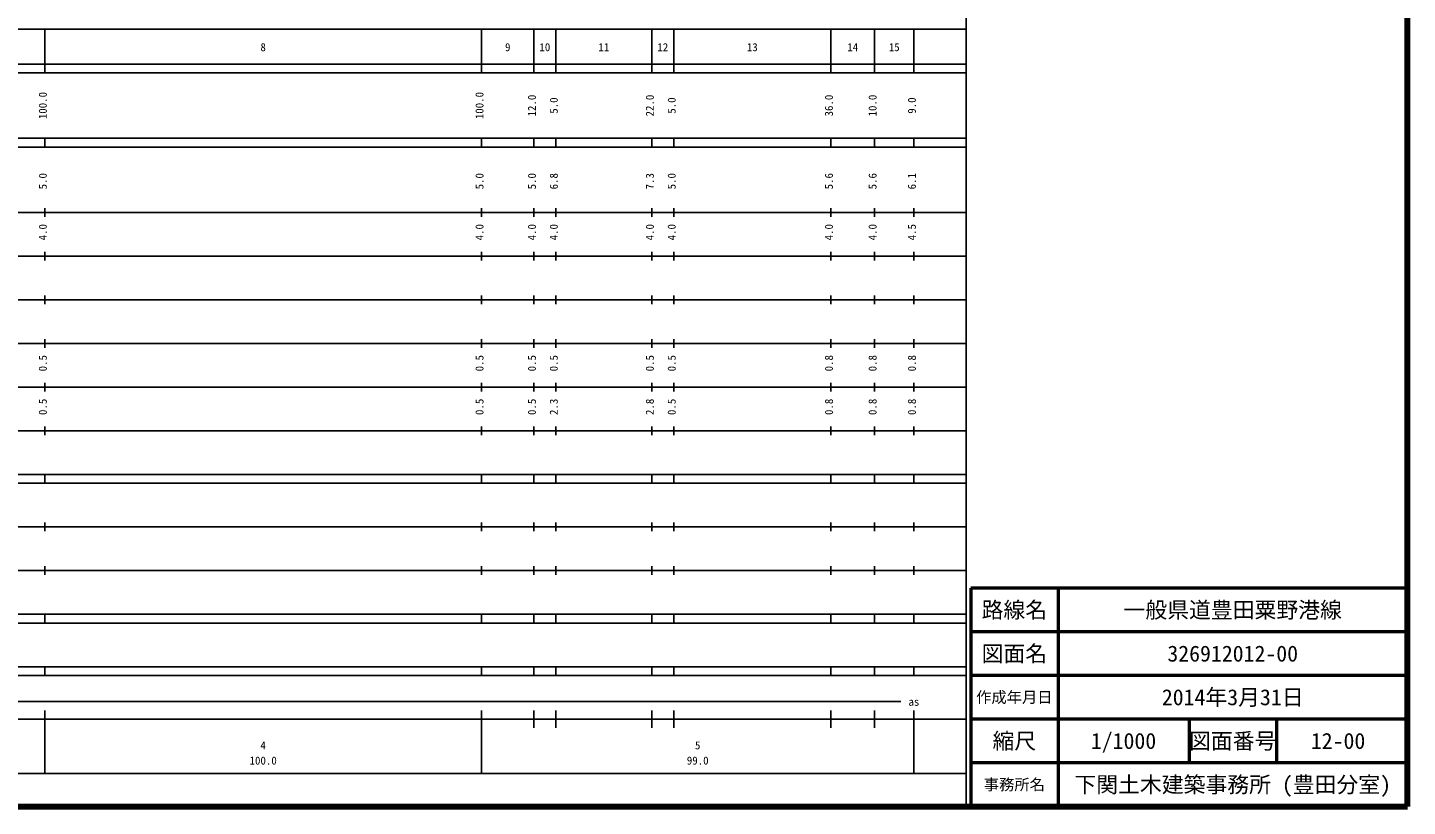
# Model space of a CAD drawing. Units: millimetres on the paper, enlarged 1000 times. Extents: x 40000 to 680000, y 20000 to 380000.
# Drawn here: x 364060 to 680000, y 20000 to 198357 of the extents above; entities that cross this region are included whole.
import ezdxf
from ezdxf.enums import TextEntityAlignment as Align

# ---------------------------------------------------------------- set-up
doc = ezdxf.new("R2010")
doc.units = ezdxf.units.MM
doc.header["$LTSCALE"] = 1000
for name, color, linetype, lineweight in [('M-TTL', 2, 'Continuous', 140), ('M-TTL-BAND', 7, 'Continuous', 25), ('M-TTL-FRAM', 2, 'Continuous', 50), ('M-TTL-LINE', 7, 'Continuous', 50)]:
    doc.layers.add(name, color=color, linetype=linetype, lineweight=lineweight)
doc.layers.add('M-TTL-TXT', color=7, linetype='Continuous')
doc.styles.add('ＭＳ ゴシック', font='')
doc.styles.get('ＭＳ ゴシック').set_extended_font_data('MS Gothic')

msp = doc.modelspace()

# ---------------------------------------------------------------- linework, layer by layer
at = {"layer": 'M-TTL'}
for p, q in [((680000, 20000), (680000, 380000)), ((40000, 20000), (680000, 20000))]:
    msp.add_line(p, q, dxfattribs=at)
at = {"layer": 'M-TTL-BAND'}
for p, q in [((579000, 20000), (579000, 370000)), ((68000, 198000), (579000, 198000)), ((368000, 188000), (368000, 198000)), ((468000, 188000), (468000, 198000)), ((480000, 188000), (480000, 198000)), ((485000, 188000), (485000, 198000)), ((507000, 188000), (507000, 198000)), ((512000, 188000), (512000, 198000)), ((548000, 188000), (548000, 198000)), ((558000, 188000), (558000, 198000)), ((567000, 188000), (567000, 198000)), ((40000, 190000), (579000, 190000)), ((40000, 188000), (579000, 188000)), ((40000, 173000), (579000, 173000)), ((40000, 171000), (579000, 171000)), ((368000, 171000), (368000, 173000)), ((468000, 171000), (468000, 173000)), ((480000, 171000), (480000, 173000)), ((485000, 171000), (485000, 173000)), ((507000, 171000), (507000, 173000)), ((512000, 171000), (512000, 173000)), ((548000, 171000), (548000, 173000)), ((558000, 171000), (558000, 173000)), ((567000, 171000), (567000, 173000)), ((40000, 156000), (579000, 156000)), ((368000, 155000), (368000, 157000)), ((468000, 155000), (468000, 157000)), ((480000, 155000), (480000, 157000)), ((485000, 155000), (485000, 157000)), ((507000, 155000), (507000, 157000)), ((512000, 155000), (512000, 157000)), ((548000, 155000), (548000, 157000)), ((558000, 155000), (558000, 157000)), ((567000, 155000), (567000, 157000)), ((46000, 146000), (579000, 146000)), ((368000, 145000), (368000, 147000)), ((468000, 145000), (468000, 147000)), ((480000, 145000), (480000, 147000)), ((485000, 145000), (485000, 147000)), ((507000, 145000), (507000, 147000)), ((512000, 145000), (512000, 147000)), ((548000, 145000), (548000, 147000)), ((558000, 145000), (558000, 147000)), ((567000, 145000), (567000, 147000)), ((52000, 136000), (579000, 136000)), ((368000, 135000), (368000, 137000)), ((468000, 135000), (468000, 137000)), ((480000, 135000), (480000, 137000)), ((485000, 135000), (485000, 137000)), ((507000, 135000), (507000, 137000)), ((512000, 135000), (512000, 137000)), ((548000, 135000), (548000, 137000)), ((558000, 135000), (558000, 137000)), ((567000, 135000), (567000, 137000)), ((368000, 125000), (368000, 127000)), ((468000, 125000), (468000, 127000)), ((480000, 125000), (480000, 127000)), ((485000, 125000), (485000, 127000)), ((507000, 125000), (507000, 127000)), ((512000, 125000), (512000, 127000)), ((548000, 125000), (548000, 127000)), ((558000, 125000), (558000, 127000)), ((567000, 125000), (567000, 127000)), ((46000, 126000), (579000, 126000)), ((368000, 115000), (368000, 117000)), ((468000, 115000), (468000, 117000)), ((480000, 115000), (480000, 117000)), ((485000, 115000), (485000, 117000)), ((507000, 115000), (507000, 117000)), ((512000, 115000), (512000, 117000)), ((548000, 115000), (548000, 117000)), ((558000, 115000), (558000, 117000)), ((567000, 115000), (567000, 117000)), ((52000, 116000), (579000, 116000)), ((46000, 106000), (579000, 106000)), ((368000, 105000), (368000, 107000)), ((468000, 105000), (468000, 107000)), ((480000, 105000), (480000, 107000)), ((485000, 105000), (485000, 107000)), ((507000, 105000), (507000, 107000)), ((512000, 105000), (512000, 107000)), ((548000, 105000), (548000, 107000)), ((558000, 105000), (558000, 107000)), ((567000, 105000), (567000, 107000)), ((40000, 96000), (579000, 96000)), ((368000, 94000), (368000, 96000)), ((468000, 94000), (468000, 96000)), ((480000, 94000), (480000, 96000)), ((485000, 94000), (485000, 96000)), ((507000, 94000), (507000, 96000)), ((512000, 94000), (512000, 96000)), ((548000, 94000), (548000, 96000)), ((558000, 94000), (558000, 96000)), ((567000, 94000), (567000, 96000)), ((40000, 94000), (579000, 94000)), ((49000, 84000), (579000, 84000)), ((368000, 83000), (368000, 85000)), ((468000, 83000), (468000, 85000)), ((480000, 83000), (480000, 85000)), ((485000, 83000), (485000, 85000)), ((507000, 83000), (507000, 85000)), ((512000, 83000), (512000, 85000)), ((548000, 83000), (548000, 85000)), ((558000, 83000), (558000, 85000)), ((567000, 83000), (567000, 85000)), ((40000, 74000), (579000, 74000)), ((368000, 73000), (368000, 75000)), ((468000, 73000), (468000, 75000)), ((480000, 73000), (480000, 75000)), ((485000, 73000), (485000, 75000)), ((507000, 73000), (507000, 75000)), ((512000, 73000), (512000, 75000)), ((548000, 73000), (548000, 75000)), ((558000, 73000), (558000, 75000)), ((567000, 73000), (567000, 75000)), ((40000, 64000), (579000, 64000)), ((368000, 62000), (368000, 64000)), ((468000, 62000), (468000, 64000)), ((480000, 62000), (480000, 64000)), ((485000, 62000), (485000, 64000)), ((507000, 62000), (507000, 64000)), ((512000, 62000), (512000, 64000)), ((548000, 62000), (548000, 64000)), ((558000, 62000), (558000, 64000)), ((567000, 62000), (567000, 64000)), ((40000, 62000), (579000, 62000)), ((40000, 52000), (579000, 52000)), ((368000, 50000), (368000, 52000)), ((468000, 50000), (468000, 52000)), ((480000, 50000), (480000, 52000)), ((485000, 50000), (485000, 52000)), ((507000, 50000), (507000, 52000)), ((512000, 50000), (512000, 52000)), ((548000, 50000), (548000, 52000)), ((558000, 50000), (558000, 52000)), ((567000, 50000), (567000, 52000)), ((40000, 50000), (579000, 50000)), ((71000, 44000), (564000, 44000)), ((368000, 27500), (368000, 42000)), ((468000, 27500), (468000, 42000)), ((480000, 38000), (480000, 42000)), ((485000, 38000), (485000, 42000)), ((507000, 38000), (507000, 42000)), ((512000, 38000), (512000, 42000)), ((548000, 38000), (548000, 42000)), ((558000, 38000), (558000, 42000)), ((567000, 27500), (567000, 42000)), ((40000, 40000), (579000, 40000)), ((68000, 27500), (579000, 27500))]:
    msp.add_line(p, q, dxfattribs=at)
at = {"layer": 'M-TTL-FRAM'}
for p, q in [((680000, 70000), (580000, 70000)), ((580000, 70000), (580000, 20000))]:
    msp.add_line(p, q, dxfattribs=at)
at = {"layer": 'M-TTL-LINE'}
for p, q in [((600000, 70000), (600000, 20000)), ((680000, 60000), (580000, 60000)), ((680000, 50000), (580000, 50000)), ((680000, 40000), (580000, 40000)), ((630000, 40000), (630000, 30000)), ((650000, 40000), (650000, 30000)), ((680000, 30000), (580000, 30000))]:
    msp.add_line(p, q, dxfattribs=at)

# ---------------------------------------------------------------- texts
at = {"layer": 'M-TTL-BAND', "style": 'ＭＳ ゴシック'}
for s, p in [('8', (418000, 192405)), ('9', (474000, 192405)), ('10', (482500, 192405)), ('11', (496000, 192405)), ('12', (509500, 192405)), ('13', (530000, 192405)), ('14', (553000, 192405)), ('15', (562500, 192405)), ('as', (567000, 42500)), ('4', (418000, 32523)), ('5', (517500, 32523)), ('100.0', (418000, 29033)), ('99.0', (517500, 29033))]:
    msp.add_text(s, height=1833, dxfattribs=at).set_placement(p, align=Align.BOTTOM_CENTER)
for s, p in [('100.0', (369000, 180500)), ('100.0', (469000, 180500)), ('12.0', (481000, 180500)), ('5.0', (486000, 180500)), ('22.0', (508000, 180500)), ('5.0', (513000, 180500)), ('36.0', (549000, 180500)), ('10.0', (559000, 180500)), ('9.0', (568000, 180500)), ('5.0', (369000, 163174)), ('5.0', (469000, 163174)), ('5.0', (481000, 163174)), ('6.8', (486000, 163174)), ('7.3', (508000, 163174)), ('5.0', (513000, 163174)), ('5.6', (549000, 163174)), ('5.6', (559000, 163174)), ('6.1', (568000, 163174)), ('4.0', (369000, 151500)), ('4.0', (469000, 151500)), ('4.0', (481000, 151500)), ('4.0', (486000, 151500)), ('4.0', (508000, 151500)), ('4.0', (513000, 151500)), ('4.0', (549000, 151500)), ('4.0', (559000, 151500)), ('4.5', (568000, 151500)), ('0.5', (369000, 121500)), ('0.5', (469000, 121500)), ('0.5', (481000, 121500)), ('0.5', (486000, 121500)), ('0.5', (508000, 121500)), ('0.5', (513000, 121500)), ('0.8', (549000, 121500)), ('0.8', (559000, 121500)), ('0.8', (568000, 121500)), ('0.5', (369000, 111500)), ('0.5', (469000, 111500)), ('0.5', (481000, 111500)), ('2.3', (486000, 111500)), ('2.8', (508000, 111500)), ('0.5', (513000, 111500)), ('0.8', (549000, 111500)), ('0.8', (559000, 111500)), ('0.8', (568000, 111500))]:
    msp.add_text(s, height=1833, rotation=90, dxfattribs=at).set_placement(p, align=Align.BOTTOM_CENTER)
at = {"layer": 'M-TTL-TXT', "style": 'ＭＳ ゴシック'}
for s, height, p in [('路線名', 3666, (590000, 65000)), ('路線名', 3666, (590000, 65000)), ('一般県道豊田粟野港線', 3666, (640000, 65000)), ('図面名', 3666, (590000, 55000)), ('図面名', 3666, (590000, 55000)), ('326912012-00', 3666, (640000, 55000)), ('作成年月日', 2566, (590000, 45000)), ('作成年月日', 2566, (590000, 45000)), ('2014年3月31日', 3666, (640000, 45000)), ('縮尺', 3666, (590000, 35000)), ('縮尺', 3666, (590000, 35000)), ('1/1000', 3666, (615000, 35000)), ('図面番号', 3666, (640000, 35000)), ('図面番号', 3666, (640000, 35000)), ('12-00', 3666, (664125, 35000)), ('事務所名', 2566, (590000, 25000)), ('事務所名', 2566, (590000, 25000)), ('下関土木建築事務所 (豊田分室)', 3666, (640000, 25000))]:
    msp.add_text(s, height=height, dxfattribs=at).set_placement(p, align=Align.MIDDLE_CENTER)

doc.saveas('drawing.dxf')
